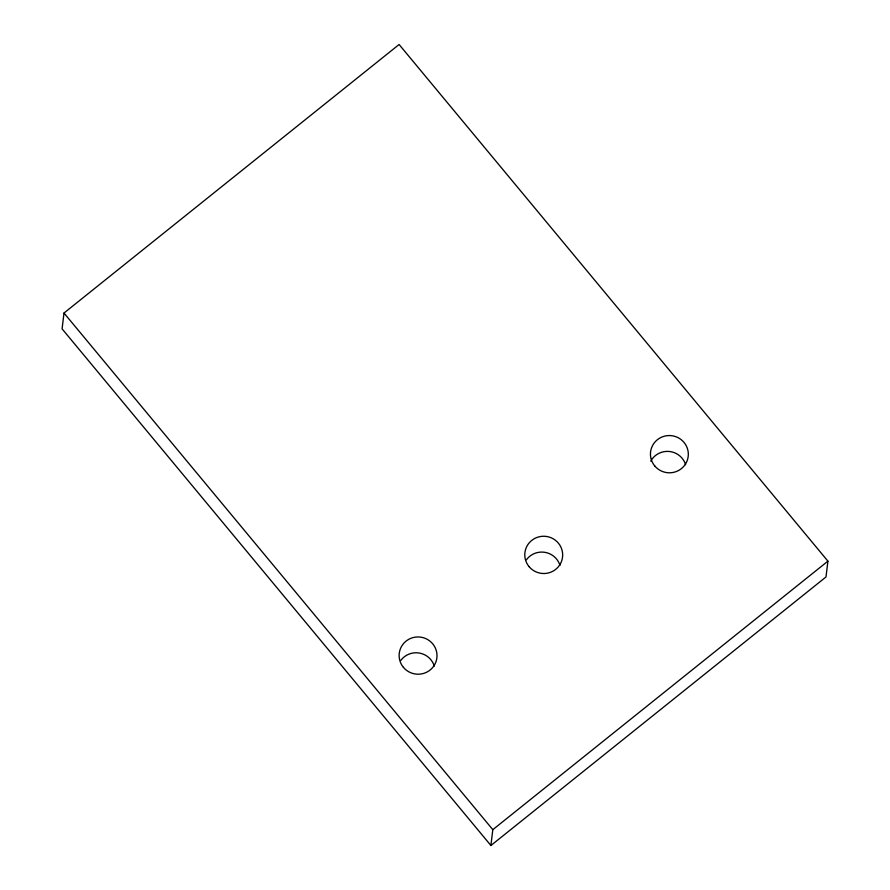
<?xml version="1.0" encoding="UTF-8"?>
<svg xmlns="http://www.w3.org/2000/svg" width="890" height="890" viewBox="0 0 890 890"><rect width="100%" height="100%" fill="white"/><g stroke="black" fill="none" stroke-linecap="round" stroke-linejoin="round"><path stroke-width="1.33" d="M64.002 313.035L62.089 328.855L490.902 845.5L825.998 576.965L827.911 561.145L399.098 44.5L64.002 313.035L492.815 829.68L490.902 845.5M492.815 829.68L827.911 561.145M400.756 660.469A18.957 18.634 6.9 0 1 434.287 666.087M650.768 461.142A18.957 18.634 6.9 0 1 685.611 464.691M526.424 559.777A18.957 18.634 6.9 0 1 559.955 565.384M403.404 667.333A18.957 18.634 6.9 0 0 435.789 662.238A18.957 18.634 6.9 0 0 414.996 637.184A18.957 18.634 6.9 0 0 403.404 667.333M654.729 465.926A18.957 18.634 6.9 0 0 687.113 460.831A18.957 18.634 6.9 0 0 666.321 435.777A18.957 18.634 6.9 0 0 654.729 465.926M529.061 566.63A18.957 18.634 6.9 0 0 561.457 561.534A18.957 18.634 6.9 0 0 540.664 536.481A18.957 18.634 6.9 0 0 529.061 566.63"/></g></svg>
